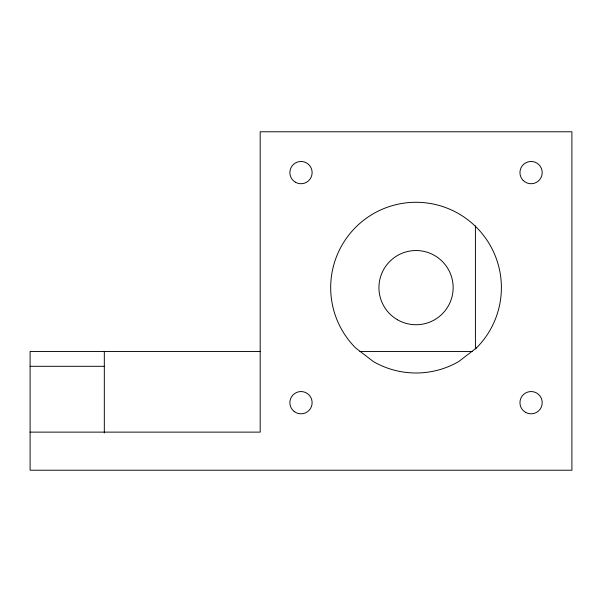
<?xml version="1.0" encoding="UTF-8"?>
<svg xmlns="http://www.w3.org/2000/svg" width="602" height="602" viewBox="0 0 602 602"><rect width="100%" height="100%" fill="white"/><g stroke="black" fill="none" stroke-linecap="round" stroke-linejoin="round"><path stroke-width="0.9" d="M260.177 351.47L30.1 351.47L30.1 470.222L571.9 470.222L571.9 131.778L260.177 131.778L260.177 432.123L30.1 432.123M359.861 351.47L472.6 351.47M30.1 366.309L104.319 366.309M475.414 225.84L475.414 348.829M104.319 351.47L104.319 432.936M476.393 347.994L458.716 361.561A85.349 85.349 0 0 1 373.36 361.561L355.684 347.994A85.349 85.349 0 0 1 355.684 227.285A85.349 85.349 0 0 1 476.393 227.285A85.349 85.349 0 0 1 476.393 347.994M397.486 319.775A37.113 37.113 0 0 0 453.148 287.643A37.113 37.113 0 0 0 397.486 255.504A37.113 37.113 0 0 0 397.486 319.775M294.19 411.49A11.129 11.129 0 0 0 312.032 404.175A11.129 11.129 0 0 0 296.778 392.376A11.129 11.129 0 0 0 294.19 411.49M295.431 182.24A11.129 11.129 0 0 0 312.129 172.601A11.129 11.129 0 0 0 295.431 162.961A11.129 11.129 0 0 0 295.431 182.24M523.206 180.472A11.129 11.129 0 0 0 541.83 175.483A11.129 11.129 0 0 0 528.195 161.848A11.129 11.129 0 0 0 523.206 180.472M525.516 412.325A11.129 11.129 0 0 0 542.214 402.678A11.129 11.129 0 0 0 525.516 393.038A11.129 11.129 0 0 0 525.516 412.325"/></g></svg>
